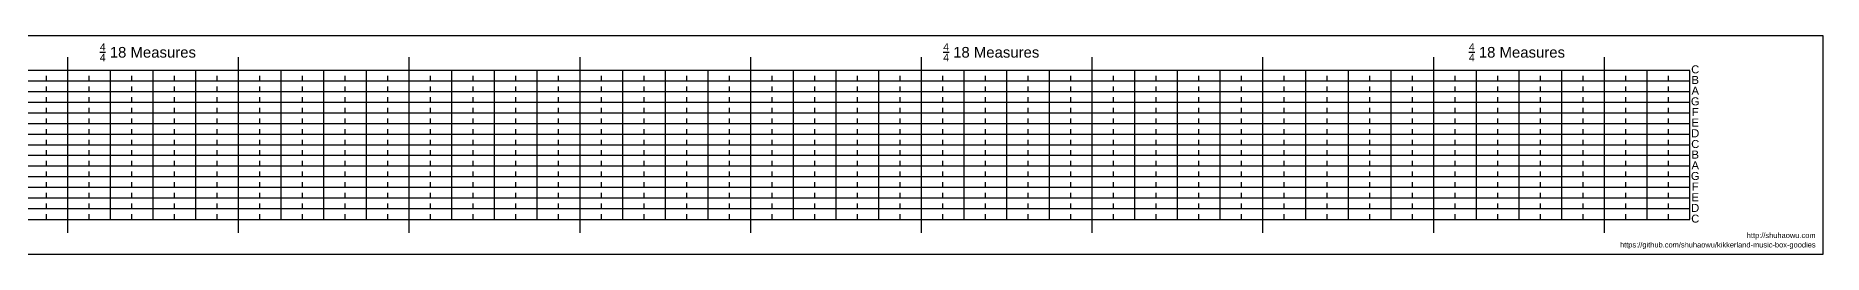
# Model space of a CAD drawing. Header units: inches. Extents: x 8.5 to 75.8, y 17.5 to 21.6.
# Drawn here: x 42.3 to 75.8, y 17.5 to 21.6 of the extents above; entities that cross this region are included whole.
import ezdxf

# ---------------------------------------------------------------- set-up
doc = ezdxf.new("R2010")
doc.units = ezdxf.units.IN
doc.header["$LTSCALE"] = 0.7
doc.header["$MEASUREMENT"] = 0
doc.linetypes.add('HIDDEN2', pattern=[0.1875, 0.125, -0.0625])
for name, color, linetype in [('8th Notes', 7, 'HIDDEN2'), ('Horizontal Lines', 7, 'Continuous'), ('Labels', 7, 'Continuous'), ('Quarter Notes', 7, 'Continuous')]:
    doc.layers.add(name, color=color, linetype=linetype)
doc.styles.get("Standard").update_dxf_attribs({"font": 'arial.ttf'})

msp = doc.modelspace()

# ---------------------------------------------------------------- linework, layer by layer
for p, q in [((75.8, 21.6), (10, 21.6)), ((75.8, 17.5), (75.8, 21.6)), ((10, 17.5), (75.8, 17.5))]:
    msp.add_line(p, q)
at = {"layer": '8th Notes'}
for p, q in [((42.5, 18.15), (42.5, 20.95)), ((43.3, 18.15), (43.3, 20.95)), ((44.1, 18.15), (44.1, 20.95)), ((44.9, 18.15), (44.9, 20.95)), ((45.7, 18.15), (45.7, 20.95)), ((46.5, 18.15), (46.5, 20.95)), ((47.3, 18.15), (47.3, 20.95)), ((48.1, 18.15), (48.1, 20.95)), ((48.9, 18.15), (48.9, 20.95)), ((49.7, 18.15), (49.7, 20.95)), ((50.5, 18.15), (50.5, 20.95)), ((51.3, 18.15), (51.3, 20.95)), ((52.1, 18.15), (52.1, 20.95)), ((52.9, 18.15), (52.9, 20.95)), ((53.7, 18.15), (53.7, 20.95)), ((54.5, 18.15), (54.5, 20.95)), ((55.3, 18.15), (55.3, 20.95)), ((56.1, 18.15), (56.1, 20.95)), ((56.9, 18.15), (56.9, 20.95)), ((57.7, 18.15), (57.7, 20.95)), ((58.5, 18.15), (58.5, 20.95)), ((59.3, 18.15), (59.3, 20.95)), ((60.1, 18.15), (60.1, 20.95)), ((60.9, 18.15), (60.9, 20.95)), ((61.7, 18.15), (61.7, 20.95)), ((62.5, 18.15), (62.5, 20.95)), ((63.3, 18.15), (63.3, 20.95)), ((64.1, 18.15), (64.1, 20.95)), ((64.9, 18.15), (64.9, 20.95)), ((65.7, 18.15), (65.7, 20.95)), ((66.5, 18.15), (66.5, 20.95)), ((67.3, 18.15), (67.3, 20.95)), ((68.1, 18.15), (68.1, 20.95)), ((68.9, 18.15), (68.9, 20.95)), ((69.7, 18.15), (69.7, 20.95)), ((70.5, 18.15), (70.5, 20.95)), ((71.3, 18.15), (71.3, 20.95)), ((72.1, 18.15), (72.1, 20.95)), ((72.9, 18.15), (72.9, 20.95))]:
    msp.add_line(p, q, dxfattribs=at)
at = {"layer": 'Horizontal Lines'}
for p, q in [((73.3, 20.95), (12.5, 20.95)), ((43.7, 18.15), (43.7, 20.95)), ((44.5, 18.15), (44.5, 20.95)), ((45.3, 18.15), (45.3, 20.95)), ((46.9, 18.15), (46.9, 20.95)), ((47.7, 18.15), (47.7, 20.95)), ((48.5, 18.15), (48.5, 20.95)), ((50.1, 18.15), (50.1, 20.95)), ((50.9, 18.15), (50.9, 20.95)), ((51.7, 18.15), (51.7, 20.95)), ((53.3, 18.15), (53.3, 20.95)), ((54.1, 18.15), (54.1, 20.95)), ((54.9, 18.15), (54.9, 20.95)), ((56.5, 18.15), (56.5, 20.95)), ((57.3, 18.15), (57.3, 20.95)), ((58.1, 18.15), (58.1, 20.95)), ((59.7, 18.15), (59.7, 20.95)), ((60.5, 18.15), (60.5, 20.95)), ((61.3, 18.15), (61.3, 20.95)), ((62.9, 18.15), (62.9, 20.95)), ((63.7, 18.15), (63.7, 20.95)), ((64.5, 18.15), (64.5, 20.95)), ((66.1, 18.15), (66.1, 20.95)), ((66.9, 18.15), (66.9, 20.95)), ((67.7, 18.15), (67.7, 20.95)), ((69.3, 18.15), (69.3, 20.95)), ((70.1, 18.15), (70.1, 20.95)), ((70.9, 18.15), (70.9, 20.95)), ((72.5, 18.15), (72.5, 20.95)), ((73.3, 18.15), (73.3, 20.95)), ((73.3, 18.15), (73.3, 20.95)), ((73.3, 20.75), (12.5, 20.75)), ((73.3, 20.55), (12.5, 20.55)), ((73.3, 20.35), (12.5, 20.35)), ((73.3, 20.15), (12.5, 20.15)), ((73.3, 19.95), (12.5, 19.95)), ((73.3, 19.75), (12.5, 19.75)), ((73.3, 19.55), (12.5, 19.55)), ((73.3, 19.35), (12.5, 19.35)), ((73.3, 19.15), (12.5, 19.15)), ((73.3, 18.95), (12.5, 18.95)), ((73.3, 18.75), (12.5, 18.75)), ((73.3, 18.55), (12.5, 18.55)), ((73.3, 18.35), (12.5, 18.35)), ((12.5, 18.15), (73.3, 18.15))]:
    msp.add_line(p, q, dxfattribs=at)
at = {"layer": 'Quarter Notes'}
for p, q in [((42.9, 17.9), (42.9, 21.2)), ((46.1, 17.9), (46.1, 21.2)), ((49.3, 17.9), (49.3, 21.2)), ((52.5, 17.9), (52.5, 21.2)), ((55.7, 17.9), (55.7, 21.2)), ((58.9, 17.9), (58.9, 21.2)), ((62.1, 17.9), (62.1, 21.2)), ((65.3, 17.9), (65.3, 21.2)), ((68.5, 17.9), (68.5, 21.2)), ((71.7, 17.9), (71.7, 21.2))]:
    msp.add_line(p, q, dxfattribs=at)

# ---------------------------------------------------------------- texts
at = {"char_height": 0.1, "attachment_point": 3}
for s, insert in [('http://shuhaowu.com', (75.656, 17.905)), ('https://github.com/shuhaowu/kikkerland-music-box-goodies', (75.656, 17.728))]:
    msp.add_mtext_dynamic_manual_height_columns(s, width=1.44798, gutter_width=1, heights=[0], dxfattribs=dict(at, insert=insert))
at = {"layer": 'Labels'}
for s, width, insert, char_height, attachment_point in [('\\A1;{\\H0.7x;\\S4/4;} 18 Measures', 1.91745, (43.501, 21.457), 0.2, 1), ('\\A1;{\\H0.7x;\\S4/4;} 18 Measures', 1.91745, (59.307, 21.457), 0.2, 1), ('\\A1;{\\H0.7x;\\S4/4;} 18 Measures', 1.91745, (69.159, 21.457), 0.2, 1), ('C', 0.15, (73.401, 20.968), 0.15, 5), ('B', 0.15, (73.401, 20.77), 0.15, 5), ('G', 0.15, (73.401, 20.368), 0.15, 5), ('A', 0.15, (73.401, 20.57), 0.15, 5), ('F', 0.15, (73.401, 20.17), 0.15, 5), ('D', 0.15, (73.401, 19.77), 0.15, 5), ('E', 0.15, (73.401, 19.97), 0.15, 5), ('C', 0.15, (73.401, 19.568), 0.15, 5), ('B', 0.15, (73.401, 19.37), 0.15, 5), ('A', 0.15, (73.401, 19.17), 0.15, 5), ('G', 0.15, (73.401, 18.968), 0.15, 5), ('F', 0.15, (73.401, 18.77), 0.15, 5), ('D', 0.15, (73.401, 18.37), 0.15, 5), ('E', 0.15, (73.401, 18.57), 0.15, 5), ('C', 0.15, (73.401, 18.168), 0.15, 5)]:
    msp.add_mtext_dynamic_manual_height_columns(s, width=width, gutter_width=1, heights=[0], dxfattribs=dict(at, insert=insert, char_height=char_height, attachment_point=attachment_point))

doc.saveas('drawing.dxf')
